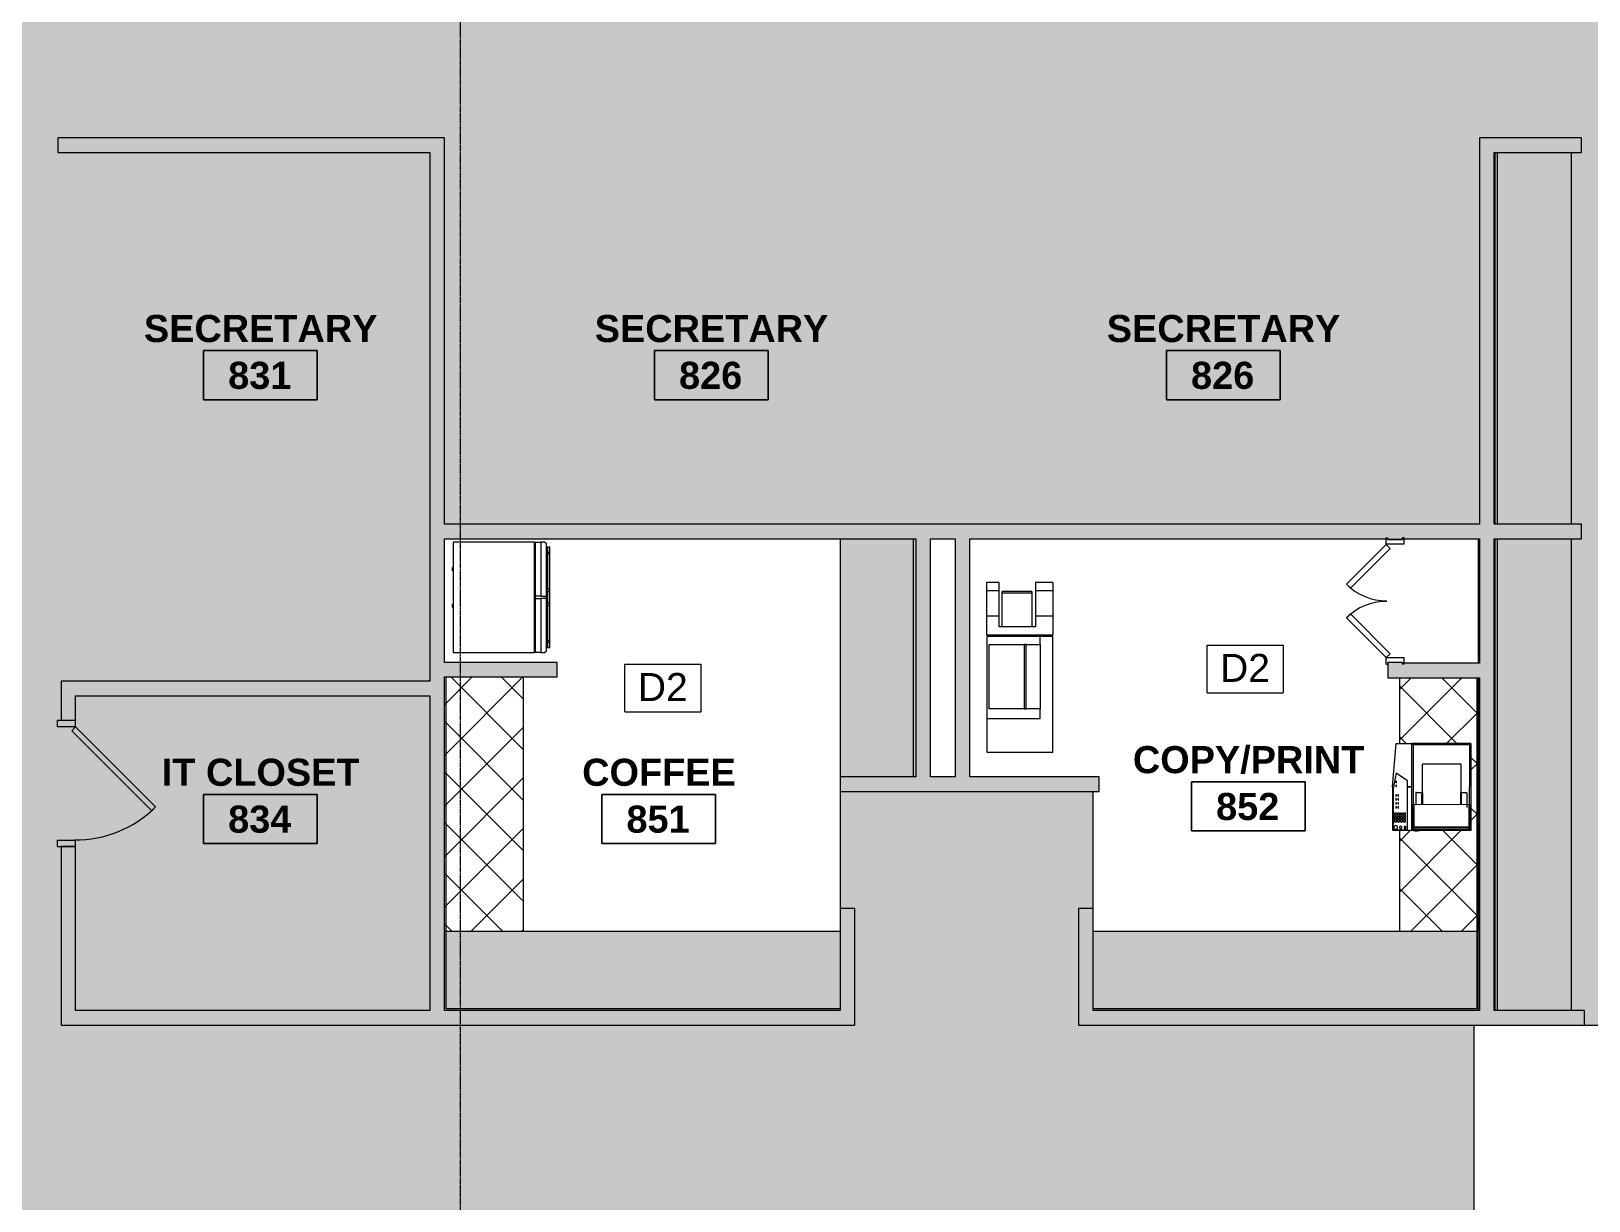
# Model space of a CAD drawing. Header units: inches. Extents: x -203 to 2791, y -968 to 768.
# Drawn here: x 98.8 to 592.1, y 16.9 to 387.2 of the extents above; entities that cross this region are included whole.
import ezdxf

# ---------------------------------------------------------------- set-up
doc = ezdxf.new("R2010")
doc.units = ezdxf.units.IN
doc.header["$MEASUREMENT"] = 0
doc.linetypes.add('Grid Line 1_2_', pattern=[0.875, 0.5, -0.125, 0.125, -0.125])
for name, color, linetype, lineweight in [('A-ANNO-KEYN', 231, 'Continuous', 9), ('A-AREA-IDEN', 2, 'Continuous', 9), ('A-DETL-GENF', 92, 'Continuous', 9), ('A-DETL-THIN', 151, 'Continuous', 9), ('A-DOOR', 31, 'Continuous', 13), ('A-DOOR-FRAM', 31, 'Continuous', 20), ('A-WALL', 113, 'Continuous', 13), ('A-WALL-PATT', 111, 'Continuous', 13), ('Q-CASE', 31, 'Continuous', 13), ('Q-SPCQ', 91, 'Continuous', 13), ('S-GRID', 1, 'Continuous', 9)]:
    doc.layers.add(name, color=color, linetype=linetype, lineweight=lineweight)
doc.styles.add('Arial', font='arial.ttf', dxfattribs={"height": 8.851796})
doc.styles.add('Swis721 Lt BT_B', font='', dxfattribs={"height": 8.583975})
doc.styles.get('Swis721 Lt BT_B').set_extended_font_data('Swis721 Lt BT', bold=True)
pattern_1 = [(225, (557.046, 77.105), (8.01223, -8.01223), []), (315, (557.046, 77.105), (8.01223, 8.01223), [])]
pattern_2 = [(45, (-229.669, -77.105), (-8.01223, 8.01223), []), (135, (-229.669, -77.105), (-8.01223, -8.01223), [])]

# ---------------------------------------------------------------- blocks, each defined once
blk = doc.blocks.new('Double Flush - Int-F-WDMF-36_ x 84_-5494796-Level 8 Demo')
at = {"layer": 'A-DOOR', "color": 8, "lineweight": 20}
for p, q in [((-17.91, 2.81), (-5.31, 15.41)), ((-5.31, 15.41), (-4.07, 14.17)), ((5.31, 15.41), (4.07, 14.17)), ((17.91, 2.81), (5.31, 15.41)), ((-4.07, 14.17), (-16.67, 1.58)), ((4.07, 14.17), (16.67, 1.58)), ((-16.67, 1.58), (-17.91, 2.81)), ((16.67, 1.58), (17.91, 2.81))]:
    blk.add_line(p, q, dxfattribs=at)
at = {"layer": 'A-DOOR', "color": 55, "lineweight": 9}
for centre, start, end in [((-17.91, 2.81), 359.5, 45), ((17.91, 2.81), 135, 180.5)]:
    blk.add_arc(centre, 17.81, start, end, dxfattribs=at)
at = {"layer": 'A-DOOR-FRAM', "color": 8}
for p, q in [((-20, 2.81), (-18, 2.81)), ((-20, 2.81), (-20, 2.31)), ((-20, 2.31), (-19.5, 2.31)), ((-19.5, -2.31), (-19.5, 2.31)), ((-18, -2.81), (-18, 2.81)), ((18, -2.81), (18, 2.81)), ((18, 2.81), (20, 2.81)), ((19.5, 2.31), (20, 2.31)), ((19.5, -2.31), (19.5, 2.31)), ((20, 2.81), (20, 2.31)), ((-20, -2.31), (-19.5, -2.31)), ((-20, -2.81), (-20, -2.31)), ((-20, -2.81), (-18, -2.81)), ((18, -2.81), (20, -2.81)), ((19.5, -2.31), (20, -2.31)), ((20, -2.81), (20, -2.31))]:
    blk.add_line(p, q, dxfattribs=at)
blk = doc.blocks.new('Single Flush - OTJ_SOLIDFLUSH_ALUM-5493996-Level 8 Demo')
at = {"layer": 'A-DOOR', "color": 8, "lineweight": 20}
for p, q in [((-8.65, -26.4), (16.67, -1.08)), ((17.91, -2.31), (-7.42, -27.64)), ((16.67, -1.08), (17.91, -2.31)), ((-7.42, -27.64), (-8.65, -26.4))]:
    blk.add_line(p, q, dxfattribs=at)
at = {"layer": 'A-DOOR', "color": 55, "lineweight": 9}
blk.add_arc((17.91, -2.31), 35.81, 179.5, 225, dxfattribs=at)
at = {"layer": 'A-DOOR-FRAM', "color": 8}
for p, q in [((-20, 3.44), (-20, -2.31)), ((-20, 3.44), (-18, 3.44)), ((-18, 3.44), (-18, -2.31)), ((18, 3.44), (18, -2.31)), ((18, 3.44), (20, 3.44)), ((20, 3.44), (20, -2.31)), ((-20, -2.31), (-18, -2.31)), ((18, -2.31), (20, -2.31))]:
    blk.add_line(p, q, dxfattribs=at)
blk = doc.blocks.new('C-L SHAPE COUNTER TOP - C-L SHAPE COUNTER TOP-5684088-Level 8 Demo')
at = {"layer": 'Q-CASE', "lineweight": 9}
h = blk.add_hatch(dxfattribs=at)
h.set_pattern_fill('FP_1', color=55, style=0, pattern_type=2)
h.set_pattern_definition(pattern_1)
h.paths.add_polyline_path([(0.38, -25), (0, -25), (0, -105.33), (0.5, -105.33), (0.5, -25)], flags=0)
h = blk.add_hatch(dxfattribs=at)
h.set_pattern_fill('FP_1', color=55, style=0, pattern_type=2)
h.set_pattern_definition(pattern_1)
h.paths.add_polyline_path([(25, -25), (0.5, -25), (0.5, -105.33), (25, -105.33), (25, -84.56), (2.33, -84.52), (2.34, -56.99), (18.62, -56.99), (19.13, -56.87), (19.84, -56.87), (20.63, -57), (25, -57), (25, -56.19)], flags=0)
at = {"layer": 'Q-CASE', "color": 55, "lineweight": 9}
for p, q in [((0, 0), (0, -105.33)), ((0.5, -105.33), (0.5, -0.5)), ((0.5, -0.5), (122, -0.5)), ((25, -57), (25, -25)), ((25, -25), (122, -25)), ((25, -105.33), (25, -84.56))]:
    blk.add_line(p, q, dxfattribs=at)
blk = doc.blocks.new('C-L SHAPE COUNTER TOP - C-L SHAPE COUNTER TOP-5056105-Level 8 Demo')
at = {"layer": 'Q-CASE', "lineweight": 9}
h = blk.add_hatch(dxfattribs=at)
h.set_pattern_fill('FP_2', color=55, style=0, pattern_type=2)
h.set_pattern_definition(pattern_2)
h.paths.add_polyline_path([(0.5, 25), (0.5, 105.6), (0, 105.6), (0, 25), (0.38, 25)], flags=0)
h = blk.add_hatch(dxfattribs=at)
h.set_pattern_fill('FP_2', color=55, style=0, pattern_type=2)
h.set_pattern_definition(pattern_2)
h.paths.add_polyline_path([(0.5, 25), (25, 25), (25, 105.6), (0.5, 105.6), (0.5, 99.6)], flags=0)
at = {"layer": 'Q-CASE', "color": 55, "lineweight": 9}
for p, q in [((0.5, 0.5), (0.5, 105.6)), ((25, 25), (25, 105.6)), ((125.27, 25), (25, 25)), ((125.27, 0.5), (0.5, 0.5))]:
    blk.add_line(p, q, dxfattribs=at)
blk = doc.blocks.new('A-Refrigerator - A-Refrigerator-4739113-Level 8 Demo')
at = {"layer": 'Q-SPCQ', "color": 55, "lineweight": 9}
for p, q in [((17.5, 13.75), (-17.5, 13.75)), ((-17.5, 13.75), (-17.5, -12)), ((-3.18, 14), (-3.18, 13.75)), ((-3.16, 14), (-3.18, 14)), ((-3.18, 14), (-2.18, 14)), ((-2.18, 14), (-2.2, 14)), ((-2.18, 13.75), (-2.18, 14)), ((8.38, 14), (8.38, 13.75)), ((8.4, 14), (8.38, 14)), ((8.38, 14), (9.38, 14)), ((9.38, 14), (9.36, 14)), ((9.38, 13.75), (9.38, 14)), ((17.5, -12), (17.5, 13.75)), ((-17.5, -12), (17.5, -12)), ((-0.36, -12.19), (-17.5, -12.19)), ((-17.5, -12.19), (-17.5, -12.25)), ((-17.5, -12.25), (-0.36, -12.25)), ((-17.5, -14), (-17.5, -12.25)), ((-0.36, -14), (-17.5, -14)), ((-17.5, -14), (-17.5, -15.21)), ((-0.36, -12.25), (-0.36, -12.19)), ((17.5, -12.19), (-0.36, -12.19)), ((-0.36, -12.25), (-0.36, -14)), ((-0.36, -15.75), (-0.36, -14)), ((0.39, -12.25), (17.5, -12.25)), ((0.39, -14), (0.39, -12.25)), ((17.5, -14), (0.39, -14)), ((0.39, -14), (0.39, -15.75)), ((17.5, -12.25), (17.5, -12.19)), ((17.5, -12.25), (17.5, -14)), ((17.5, -15.14), (17.5, -14)), ((-17.5, -15.21), (-16.96, -15.75)), ((-16.96, -15.75), (-0.36, -15.75)), ((-2.41, -16.13), (-16, -16.13)), ((-16, -16.88), (-16, -16.13)), ((-16, -16.88), (16, -16.88)), ((-14.19, -15.75), (-14.19, -16.13)), ((-14.19, -15.75), (-14.19, -16.5)), ((-13.81, -16.13), (-13.81, -15.75)), ((-13.81, -16.5), (-13.81, -15.75)), ((-2.42, -15.75), (-2.42, -16.18)), ((-2.42, -15.75), (-2.42, -16.18)), ((2.05, -16.13), (-2.05, -16.13)), ((-2.04, -16.2), (-2.04, -15.75)), ((-2.04, -16.2), (-2.04, -15.75)), ((-0.36, -15.75), (0.39, -15.75)), ((0.39, -15.75), (16.89, -15.75)), ((2.04, -15.75), (2.04, -16.2)), ((2.04, -15.75), (2.04, -16.2)), ((16, -16.13), (2.41, -16.13)), ((2.42, -16.18), (2.42, -15.75)), ((2.42, -16.18), (2.42, -15.75)), ((13.81, -15.75), (13.81, -16.13)), ((13.81, -15.75), (13.81, -16.5)), ((14.19, -16.13), (14.19, -15.75)), ((14.19, -16.5), (14.19, -15.75)), ((16, -16.13), (16, -16.88)), ((16.89, -15.75), (17.5, -15.14))]:
    blk.add_line(p, q, dxfattribs=at)
for centre, start, end in [((-2.25, -16.5), 90, 270), ((-2.25, -16.5), 270, 90), ((2.25, -16.5), 90, 270), ((2.25, -16.5), 270, 90)]:
    blk.add_arc(centre, 0.375, start, end, dxfattribs=at)
blk = doc.blocks.new('A-Copier-Floor - A-Copier-Floor-5454699-Level 8 Demo')
at = {"layer": 'Q-SPCQ', "color": 55, "lineweight": 9}
for p, q in [((-30.09, 9.53), (-27.49, 9.53)), ((-30.09, 9.53), (-30.09, 3.97)), ((-27.49, 9.53), (-19.49, 9.53)), ((-27.49, 9.53), (-27.49, 3.97)), ((-19.49, 9.53), (-13.49, 9.53)), ((-19.49, 9.53), (-19.49, 3.97)), ((-13.49, 9.53), (-13.49, -11.47)), ((-13.29, 7.53), (-13.29, 5.51)), ((-13.29, 7.53), (-13.13, 7.53)), ((-13.13, 5.51), (-13.29, 5.51)), ((23.61, 9.53), (-13.09, 9.53)), ((-13.09, 9.53), (-13.09, 5.51)), ((-10.52, 5.51), (-13.09, 5.51)), ((-13.09, 5.51), (-13.09, -11.47)), ((-10.52, -10.67), (-10.52, 5.51)), ((-10.52, 5.51), (9.82, 5.51)), ((12.91, 5.51), (9.82, 5.51)), ((9.82, 5.51), (9.82, -10.67)), ((12.91, -11.47), (12.91, 5.51)), ((23.61, -11.47), (23.61, 9.53)), ((-30.09, 3.97), (-27.49, 3.97)), ((-27.49, 3.97), (-19.49, 3.97)), ((-27.26, 2.84), (-26.84, 2.84)), ((-27.26, 2.84), (-27.26, -6.6)), ((-26.84, 2.84), (-16.13, 2.84)), ((-26.84, -6.6), (-26.84, 2.84)), ((-19.49, 3.97), (-16.13, 3.97)), ((-16.13, 3.97), (-16.13, -7.47)), ((9.82, 1.03), (-10.52, 1.03)), ((-10.52, 1.03), (-10.52, 0.4)), ((-10.52, 0.4), (9.82, 0.4)), ((9.82, 0.4), (9.82, 1.03)), ((-27.49, -7.47), (-30.09, -7.47)), ((-30.09, -7.47), (-30.09, -11.47)), ((-19.49, -7.47), (-27.49, -7.47)), ((-27.49, -7.47), (-27.49, -11.47)), ((-26.84, -6.6), (-27.26, -6.6)), ((-16.13, -6.6), (-26.84, -6.6)), ((-16.13, -7.47), (-19.49, -7.47)), ((-19.49, -7.47), (-19.49, -11.47)), ((-13.29, -8.47), (-13.29, -10.49)), ((-13.29, -8.47), (-13.1, -8.47)), ((-27.49, -11.47), (-30.09, -11.47)), ((-19.49, -11.47), (-27.49, -11.47)), ((-13.49, -11.47), (-19.49, -11.47)), ((-13.1, -10.49), (-13.29, -10.49)), ((-13.09, -11.47), (12.91, -11.47)), ((9.82, -10.67), (-10.52, -10.67)), ((12.91, -11.47), (23.61, -11.47))]:
    blk.add_line(p, q, dxfattribs=at)
blk = doc.blocks.new('A-Printer - Printer-4745960-Level 8 Demo')
at = {"layer": 'Q-SPCQ', "color": 55, "lineweight": 9}
for p, q in [((-13.86, 11.81), (-13.86, 10.83)), ((-13.86, -3.98), (-13.86, 11.81)), ((-13.86, 10.83), (-13.86, -6.87)), ((-13.83, 11.81), (13.7, 11.81)), ((-13.83, 11.81), (-13.46, 11.42)), ((-13.83, -6.87), (-13.83, 11.81)), ((13.28, 11.42), (-13.46, 11.42)), ((-13.46, 11.42), (-13.46, -6.48)), ((1.82, 10.53), (1.82, 8.58)), ((5.41, 11.12), (5.41, 11.42)), ((5.41, 11.42), (13.28, 11.42)), ((5.41, -6.18), (5.41, 11.12)), ((13.28, 11.42), (12.6, 11.12)), ((12.6, 11.12), (12.6, -6.18)), ((12.6, -6.18), (12.6, 11.12)), ((13.28, 11.42), (13.7, 11.81)), ((13.28, 11.42), (13.28, -6.48)), ((13.28, -6.48), (13.28, 11.42)), ((13.7, 11.81), (13.7, -6.87)), ((-7.33, 8.58), (-7.33, -3.54)), ((2.13, 8.77), (2.39, 8.77)), ((2.39, 8.58), (2.13, 8.58)), ((2.39, 8.58), (2.39, 8.77)), ((-13.86, -3.98), (-13.86, -6.87)), ((1.82, -3.54), (1.82, -5.49)), ((2.13, -3.54), (2.39, -3.54)), ((2.39, -3.74), (2.13, -3.74)), ((2.39, -3.54), (2.39, -3.74)), ((-13.86, -11.89), (-13.86, -6.87)), ((-13.83, -6.87), (-13.46, -6.48)), ((13.7, -6.87), (-13.83, -6.87)), ((-13.46, -6.48), (13.28, -6.48)), ((-2.05, -8.27), (-4.5, -11.87)), ((13.46, -8.27), (-2.05, -8.27)), ((-0.08, -6.87), (-0.08, -8.27)), ((-0.08, -8.27), (-0.08, -6.87)), ((5.41, -6.48), (5.41, -6.18)), ((13.28, -6.48), (5.41, -6.48)), ((8.89, -8.86), (8.22, -8.86)), ((8.22, -8.86), (8.22, -9.54)), ((8.22, -9.54), (8.89, -9.54)), ((8.89, -9.82), (8.22, -9.82)), ((8.22, -9.82), (8.22, -10.5)), ((8.89, -9.54), (8.89, -8.86)), ((8.89, -10.5), (8.89, -9.82)), ((9.91, -8.86), (9.23, -8.86)), ((9.23, -8.86), (9.23, -9.54)), ((9.23, -9.54), (9.91, -9.54)), ((9.91, -9.82), (9.23, -9.82)), ((9.23, -9.82), (9.23, -10.5)), ((9.91, -9.54), (9.91, -8.86)), ((9.91, -10.5), (9.91, -9.82)), ((10.93, -8.86), (10.25, -8.86)), ((10.25, -8.86), (10.25, -9.54)), ((10.25, -9.54), (10.93, -9.54)), ((10.93, -9.82), (10.25, -9.82)), ((10.25, -9.82), (10.25, -10.5)), ((10.93, -9.54), (10.93, -8.86)), ((10.93, -10.5), (10.93, -9.82)), ((13.06, -8.74), (12.47, -8.74)), ((12.47, -8.74), (12.47, -9.33)), ((12.47, -9.33), (13.06, -9.33)), ((13.28, -6.48), (12.6, -6.18)), ((13.06, -9.33), (13.06, -8.74)), ((13.7, -6.87), (13.28, -6.48)), ((13.46, -12.78), (13.46, -8.27)), ((13.7, -6.87), (13.7, -12.97)), ((-0.08, -12.97), (-13.86, -11.89)), ((-4.5, -11.87), (0.4, -12.78)), ((-0.08, -12.69), (-0.08, -12.97)), ((-0.08, -12.97), (-0.08, -12.69)), ((-0.08, -12.97), (13.7, -12.97)), ((0.4, -12.78), (13.46, -12.78)), ((8.22, -10.5), (8.89, -10.5)), ((8.89, -10.78), (8.22, -10.78)), ((8.22, -10.78), (8.22, -11.45)), ((8.22, -11.45), (8.89, -11.45)), ((8.89, -11.74), (8.22, -11.74)), ((8.22, -11.74), (8.22, -12.41)), ((8.22, -12.41), (8.89, -12.41)), ((8.89, -11.45), (8.89, -10.78)), ((8.89, -12.41), (8.89, -11.74)), ((9.23, -10.5), (9.91, -10.5)), ((9.91, -10.78), (9.23, -10.78)), ((9.23, -10.78), (9.23, -11.45)), ((9.23, -11.45), (9.91, -11.45)), ((9.91, -11.74), (9.23, -11.74)), ((9.23, -11.74), (9.23, -12.41)), ((9.23, -12.41), (9.91, -12.41)), ((9.91, -11.45), (9.91, -10.78)), ((9.91, -12.41), (9.91, -11.74)), ((10.25, -10.5), (10.93, -10.5)), ((10.93, -10.78), (10.25, -10.78)), ((10.25, -10.78), (10.25, -11.45)), ((10.25, -11.45), (10.93, -11.45)), ((10.93, -11.74), (10.25, -11.74)), ((10.25, -11.74), (10.25, -12.41)), ((10.25, -12.41), (10.93, -12.41)), ((10.93, -11.45), (10.93, -10.78)), ((10.93, -12.41), (10.93, -11.74))]:
    blk.add_line(p, q, dxfattribs=at)
at = {"layer": 'Q-SPCQ', "color": 55, "lineweight": 9, "flags": 128}
for points in [[(-1.44, -11.88), (-1.45, -11.85), (-1.46, -11.83), (-1.48, -11.82), (-1.5, -11.8), (-1.53, -11.78), (-1.57, -11.77), (-1.61, -11.77), (-1.65, -11.76), (-1.69, -11.76), (-1.74, -11.77), (-1.78, -11.77), (-1.81, -11.78), (-1.84, -11.8), (-1.87, -11.82), (-1.89, -11.83), (-1.9, -11.85), (-1.9, -11.88)], [(-1.9, -11.88), (-1.9, -11.9), (-1.89, -11.92), (-1.87, -11.94), (-1.84, -11.95), (-1.81, -11.97), (-1.78, -11.98), (-1.74, -11.99), (-1.69, -11.99), (-1.65, -11.99), (-1.61, -11.99), (-1.57, -11.98), (-1.53, -11.97), (-1.5, -11.95), (-1.48, -11.94), (-1.46, -11.92), (-1.45, -11.9), (-1.44, -11.88)], [(-0.18, -11.88), (-0.18, -11.85), (-0.2, -11.83), (-0.21, -11.82), (-0.24, -11.8), (-0.27, -11.78), (-0.31, -11.77), (-0.35, -11.77), (-0.39, -11.76), (-0.43, -11.76), (-0.47, -11.77), (-0.51, -11.77), (-0.55, -11.78), (-0.58, -11.8), (-0.61, -11.82), (-0.62, -11.83), (-0.64, -11.85), (-0.64, -11.88)], [(-0.64, -11.88), (-0.64, -11.9), (-0.62, -11.92), (-0.61, -11.94), (-0.58, -11.95), (-0.55, -11.97), (-0.51, -11.98), (-0.47, -11.99), (-0.43, -11.99), (-0.39, -11.99), (-0.35, -11.99), (-0.31, -11.98), (-0.27, -11.97), (-0.24, -11.95), (-0.21, -11.94), (-0.2, -11.92), (-0.18, -11.9), (-0.18, -11.88)], [(2.8, -11.2), (2.8, -11.18), (2.79, -11.16), (2.77, -11.14), (2.74, -11.12), (2.71, -11.11), (2.68, -11.09), (2.64, -11.09), (2.6, -11.08), (2.55, -11.08), (2.51, -11.09), (2.47, -11.09), (2.44, -11.11), (2.41, -11.12), (2.38, -11.14), (2.36, -11.16), (2.35, -11.18), (2.35, -11.2)], [(2.35, -11.2), (2.35, -11.22), (2.36, -11.24), (2.38, -11.26), (2.41, -11.27), (2.44, -11.29), (2.47, -11.3), (2.51, -11.31), (2.55, -11.31), (2.6, -11.31), (2.64, -11.31), (2.68, -11.3), (2.71, -11.29), (2.74, -11.27), (2.77, -11.26), (2.79, -11.24), (2.8, -11.22), (2.8, -11.2)], [(2.8, -11.88), (2.8, -11.85), (2.79, -11.83), (2.77, -11.82), (2.74, -11.8), (2.71, -11.78), (2.68, -11.77), (2.64, -11.77), (2.6, -11.76), (2.55, -11.76), (2.51, -11.77), (2.47, -11.77), (2.44, -11.78), (2.41, -11.8), (2.38, -11.82), (2.36, -11.83), (2.35, -11.85), (2.35, -11.88)], [(2.35, -11.88), (2.35, -11.9), (2.36, -11.92), (2.38, -11.94), (2.41, -11.95), (2.44, -11.97), (2.47, -11.98), (2.51, -11.99), (2.55, -11.99), (2.6, -11.99), (2.64, -11.99), (2.68, -11.98), (2.71, -11.97), (2.74, -11.95), (2.77, -11.94), (2.79, -11.92), (2.8, -11.9), (2.8, -11.88)], [(4.07, -11.2), (4.06, -11.18), (4.05, -11.16), (4.03, -11.14), (4.01, -11.12), (3.98, -11.11), (3.94, -11.09), (3.9, -11.09), (3.86, -11.08), (3.82, -11.08), (3.77, -11.09), (3.74, -11.09), (3.7, -11.11), (3.67, -11.12), (3.64, -11.14), (3.62, -11.16), (3.61, -11.18), (3.61, -11.2)], [(3.61, -11.2), (3.61, -11.22), (3.62, -11.24), (3.64, -11.26), (3.67, -11.27), (3.7, -11.29), (3.74, -11.3), (3.77, -11.31), (3.82, -11.31), (3.86, -11.31), (3.9, -11.31), (3.94, -11.3), (3.98, -11.29), (4.01, -11.27), (4.03, -11.26), (4.05, -11.24), (4.06, -11.22), (4.07, -11.2)], [(4.07, -11.88), (4.06, -11.85), (4.05, -11.83), (4.03, -11.82), (4.01, -11.8), (3.98, -11.78), (3.94, -11.77), (3.9, -11.77), (3.86, -11.76), (3.82, -11.76), (3.77, -11.77), (3.74, -11.77), (3.7, -11.78), (3.67, -11.8), (3.64, -11.82), (3.62, -11.83), (3.61, -11.85), (3.61, -11.88)], [(3.61, -11.88), (3.61, -11.9), (3.62, -11.92), (3.64, -11.94), (3.67, -11.95), (3.7, -11.97), (3.74, -11.98), (3.77, -11.99), (3.82, -11.99), (3.86, -11.99), (3.9, -11.99), (3.94, -11.98), (3.98, -11.97), (4.01, -11.95), (4.03, -11.94), (4.05, -11.92), (4.06, -11.9), (4.07, -11.88)], [(5.33, -11.2), (5.33, -11.18), (5.31, -11.16), (5.3, -11.14), (5.27, -11.12), (5.24, -11.11), (5.2, -11.09), (5.16, -11.09), (5.12, -11.08), (5.08, -11.08), (5.04, -11.09), (5, -11.09), (4.96, -11.11), (4.93, -11.12), (4.91, -11.14), (4.89, -11.16), (4.87, -11.18), (4.87, -11.2)], [(4.87, -11.2), (4.87, -11.22), (4.89, -11.24), (4.91, -11.26), (4.93, -11.27), (4.96, -11.29), (5, -11.3), (5.04, -11.31), (5.08, -11.31), (5.12, -11.31), (5.16, -11.31), (5.2, -11.3), (5.24, -11.29), (5.27, -11.27), (5.3, -11.26), (5.31, -11.24), (5.33, -11.22), (5.33, -11.2)], [(5.33, -11.88), (5.33, -11.85), (5.31, -11.83), (5.3, -11.82), (5.27, -11.8), (5.24, -11.78), (5.2, -11.77), (5.16, -11.77), (5.12, -11.76), (5.08, -11.76), (5.04, -11.77), (5, -11.77), (4.96, -11.78), (4.93, -11.8), (4.91, -11.82), (4.89, -11.83), (4.87, -11.85), (4.87, -11.88)], [(4.87, -11.88), (4.87, -11.9), (4.89, -11.92), (4.91, -11.94), (4.93, -11.95), (4.96, -11.97), (5, -11.98), (5.04, -11.99), (5.08, -11.99), (5.12, -11.99), (5.16, -11.99), (5.2, -11.98), (5.24, -11.97), (5.27, -11.95), (5.3, -11.94), (5.31, -11.92), (5.33, -11.9), (5.33, -11.88)], [(6.59, -11.2), (6.59, -11.18), (6.58, -11.16), (6.56, -11.14), (6.53, -11.12), (6.5, -11.11), (6.47, -11.09), (6.43, -11.09), (6.38, -11.08), (6.34, -11.08), (6.3, -11.09), (6.26, -11.09), (6.22, -11.11), (6.19, -11.12), (6.17, -11.14), (6.15, -11.16), (6.14, -11.18), (6.13, -11.2)], [(6.13, -11.2), (6.14, -11.22), (6.15, -11.24), (6.17, -11.26), (6.19, -11.27), (6.22, -11.29), (6.26, -11.3), (6.3, -11.31), (6.34, -11.31), (6.38, -11.31), (6.43, -11.31), (6.47, -11.3), (6.5, -11.29), (6.53, -11.27), (6.56, -11.26), (6.58, -11.24), (6.59, -11.22), (6.59, -11.2)], [(6.59, -11.88), (6.59, -11.85), (6.58, -11.83), (6.56, -11.82), (6.53, -11.8), (6.5, -11.78), (6.47, -11.77), (6.43, -11.77), (6.38, -11.76), (6.34, -11.76), (6.3, -11.77), (6.26, -11.77), (6.22, -11.78), (6.19, -11.8), (6.17, -11.82), (6.15, -11.83), (6.14, -11.85), (6.13, -11.88)], [(6.13, -11.88), (6.14, -11.9), (6.15, -11.92), (6.17, -11.94), (6.19, -11.95), (6.22, -11.97), (6.26, -11.98), (6.3, -11.99), (6.34, -11.99), (6.38, -11.99), (6.43, -11.99), (6.47, -11.98), (6.5, -11.97), (6.53, -11.95), (6.56, -11.94), (6.58, -11.92), (6.59, -11.9), (6.59, -11.88)]]:
    blk.add_lwpolyline(points, dxfattribs=at)
at = {"layer": 'Q-SPCQ', "color": 55, "lineweight": 9}
for centre, radius, start, end in [((12.73, -11.98), 0.596, 90, 270), ((12.72, -10.42), 0.394, 90, 270), ((12.72, -10.42), 0.394, 270, 90), ((12.73, -11.98), 0.596, 270, 90)]:
    blk.add_arc(centre, radius, start, end, dxfattribs=at)
for points, knots in [([(1.82, 10.53), (1.84, 10.53), (1.95, 10.53), (4.45, 10.53), (6.38, 10.53)], [0.1985022, 0.1985022, 0.1985022, 0.1985022, 0.2811746, 0.4470873, 0.4470873, 0.4470873, 0.4470873]), ([(5.41, 11.12), (8.76, 11.12), (12.36, 11.12), (12.46, 11.12), (12.6, 11.12)], [-0.3054153, -0.3054153, -0.3054153, -0.3054153, -0.1099962, 0, 0, 0, 0]), ([(-7.33, 8.58), (-7.33, 8.58), (-7.32, 8.58), (-7.23, 8.58), (-6.78, 8.58), (-4.27, 8.58), (-1.15, 8.58), (1.95, 8.58)], [-0.5869714, -0.5869714, -0.5869714, -0.5869714, -0.5812053, -0.5538639, -0.4560331, -0.284772, -0.0302264, -0.0302264, -0.0302264, -0.0302264]), ([(1.81, -3.54), (-1.6, -3.54), (-4.14, -3.54), (-6.78, -3.54), (-7.25, -3.54), (-7.31, -3.54), (-7.34, -3.54), (-7.34, -3.54)], [0.0302264, 0.0302264, 0.0302264, 0.0302264, 0.284772, 0.4560331, 0.5538639, 0.5812053, 0.5869714, 0.5869714, 0.5869714, 0.5869714]), ([(5.4, -5.49), (3.4, -5.49), (2.54, -5.49), (1.51, -5.49), (1.49, -5.49)], [0.0822518, 0.0822518, 0.0822518, 0.0822518, 0.2481645, 0.3308369, 0.3308369, 0.3308369, 0.3308369]), ([(12.6, -6.18), (12.46, -6.18), (12.36, -6.18), (8.76, -6.18), (5.41, -6.18)], [0, 0, 0, 0, 0.1099962, 0.3054153, 0.3054153, 0.3054153, 0.3054153])]:
    blk.add_open_spline(points, degree=3, knots=knots, dxfattribs=at)
for points in [[(2.06, 8.58), (1.92, 8.58), (1.68, 8.58), (1.62, 8.58)], [(2.39, 8.77), (3.41, 8.77), (4.42, 8.77), (5.41, 8.77)], [(5.41, 8.58), (4.42, 8.58), (3.41, 8.58), (2.39, 8.58)], [(1.82, -3.54), (1.84, -3.54), (1.8, -3.54), (1.99, -3.54)], [(2.39, -3.54), (3.41, -3.54), (4.42, -3.54), (5.41, -3.54)], [(5.41, -3.74), (4.42, -3.74), (3.41, -3.74), (2.39, -3.74)], [(13.71, -6.34), (13.89, -5.62), (13.87, -5), (13.71, -4.45)]]:
    blk.add_open_spline(points, degree=3, dxfattribs=at)
blk = doc.blocks.new('C-Counter Top1 - 24_ Depth-5055451-Level 8 Demo')
at = {"layer": 'Q-CASE', "color": 55, "lineweight": 9}
for p, q in [((-47.26, 24), (70.43, 24)), ((70.43, 0.75), (-47.26, 0.75)), ((70.43, 0), (-47.26, 0))]:
    blk.add_line(p, q, dxfattribs=at)
blk = doc.blocks.new('C-Counter Top1 - 24_ Depth-4931519-Level 8 Demo')
at = {"layer": 'Q-CASE', "color": 55, "lineweight": 9}
for p, q in [((-47.26, 24), (102.06, 24)), ((102.06, 0.75), (-47.26, 0.75)), ((102.06, 0), (-47.26, 0))]:
    blk.add_line(p, q, dxfattribs=at)
blk = doc.blocks.new('C-Counter Top1 - 24_ Depth-5517623-Level 8 Demo')
at = {"layer": 'Q-CASE', "color": 55, "lineweight": 9}
for p, q in [((28.11, -0.75), (-47.26, -0.75)), ((-47.26, -24), (28.11, -24))]:
    blk.add_line(p, q, dxfattribs=at)
blk = doc.blocks.new('Room Tag - Room Name and Number-3379422-Level 8 Demo')
at = {"layer": 'A-AREA-IDEN'}
for p, q in [((-0.1881, -0.1636), (-0.1881, -0.0018)), ((-0.1881, -0.0018), (0.1869, -0.0018)), ((0.1869, -0.0018), (-0.1881, -0.0018)), ((-0.1881, -0.0018), (-0.1881, -0.1636)), ((0.1869, -0.0018), (0.1869, -0.1636)), ((0.1869, -0.1636), (0.1869, -0.0018)), ((0.1869, -0.1636), (-0.1881, -0.1636)), ((-0.1881, -0.1636), (0.1869, -0.1636))]:
    blk.add_line(p, q, dxfattribs=at)
blk = doc.blocks.new('Keynote Tag - Keynote Number - Boxed-135510-Level 8 Demo')
at = {"layer": 'A-ANNO-KEYN'}
for p, q in [((-0.125, -0.0792), (-0.125, 0.0781)), ((-0.125, 0.0781), (0.125, 0.0781)), ((0.125, 0.0781), (0.125, -0.0792)), ((-0.125, -0.0792), (0.125, -0.0792))]:
    blk.add_line(p, q, dxfattribs=at)

msp = doc.modelspace()

# ---------------------------------------------------------------- hatches: boundary and pattern name
at = {"layer": 'A-DETL-GENF'}
h = msp.add_hatch(color=9, dxfattribs=at)
h.paths.add_polyline_path([(131.76, -847.99), (290.74, -780.5), (227.71, -632.01), (203.3, -642.37), (194.97, -622.75), (199.23, -620.94), (205.75, -636.3), (297.88, -597.2), (299.68, -601.45), (231.97, -630.2), (295, -778.69), (401.08, -733.65), (338.06, -585.16), (336.5, -585.82), (334.7, -581.57), (419.28, -545.66), (421.09, -549.92), (342.31, -583.36), (405.34, -731.84), (515.31, -685.15), (511.69, -685.15), (511.69, -619.4), (491.89, -619.4), (491.89, -612.4), (492.01, -612.4), (492.01, -532.94), (471.73, -532.94), (471.73, -528.42), (457.91, -534.29), (456.1, -530.03), (470.83, -523.78), (471.73, -525.91), (471.73, -508.94), (495.73, -508.94), (495.73, -510.53), (555.67, -510.53), (555.67, -394.75), (560.67, -394.75), (560.67, -437.31), (560.17, -437.31), (560.17, -441.94), (560.67, -441.94), (560.67, -498.09), (620.88, -498.09), (620.88, -477.65), (625.88, -477.65), (625.88, -500.46), (758.51, -500.46), (758.46, -433.94), (754.23, -433.94), (754.23, -433.44), (758.51, -433.44), (758.51, -376.94), (697.48, -376.94), (697.48, -433.44), (721.73, -433.44), (721.73, -433.94), (693.48, -433.94), (693.48, -433.44), (696.98, -433.43), (696.98, -376.94), (661.48, -376.94), (661.48, -433.44), (660.98, -433.44), (660.98, -376.94), (625.46, -376.94), (625.46, -433.44), (624.19, -433.44), (624.19, -433.94), (625.46, -433.94), (625.46, -441.94), (600.17, -441.94), (600.17, -437.31), (620.83, -437.31), (620.83, -304.37), (601.17, -304.37), (601.17, -299.75), (634.61, -299.75), (634.61, -357.01), (665.48, -357.01), (665.48, -344.95), (665.98, -344.95), (665.98, -357.01), (696.98, -357.01), (696.98, -299.95), (699.23, -299.95), (699.23, -300.45), (697.48, -300.45), (697.48, -357.01), (733.48, -357.01), (733.48, -300.45), (731.73, -300.45), (731.73, -299.95), (757.71, -299.95), (757.71, -300.45), (733.98, -300.45), (733.98, -357.01), (793.96, -357.01), (793.96, -300.45), (790.21, -300.45), (790.21, -299.95), (793.96, -299.95), (793.96, -230.99), (634.98, -230.99), (634.98, -254.99), (560.67, -254.98), (560.67, -299.75), (561.17, -299.75), (561.17, -304.37), (560.67, -304.37), (560.67, -346.75), (555.67, -346.75), (555.67, -249.98), (564.59, -249.98), (564.59, -200.84), (575.84, -200.84), (575.84, -243.74), (630.36, -243.74), (630.36, -224.99), (674.86, -224.99), (674.86, -160.84), (555.74, -160.84), (555.74, 72.48), (430.42, 72.48), (430.42, 109.37), (435.05, 109.37), (435.05, 146.43), (354.94, 146.43), (354.94, 109.37), (359.57, 109.37), (359.57, 72.48), (108.25, 72.48), (108.25, 129.02), (112.87, 129.02), (112.87, 77.11), (225.04, 77.11), (225.04, 176.71), (112.87, 176.71), (112.87, 169.02), (108.25, 169.02), (108.25, 181.33), (225.04, 181.33), (225.04, 348.74), (107.25, 348.74), (107.25, 353.37), (229.67, 353.37), (229.67, 231.06), (557.42, 231.06), (557.42, 353.37), (589.73, 353.37), (589.73, 348.74), (562.05, 348.74), (562.05, 231.06), (589.73, 231.06), (589.73, 226.43), (562.05, 226.43), (562.05, 77.11), (590.73, 77.11), (590.73, 72.48), (766.8, 72.48), (766.8, 103.43), (726.05, 103.43), (726.05, 294.15), (766.8, 294.15), (766.8, 350.67), (785.11, 350.67), (785.11, 346.92), (771.42, 346.92), (771.42, 227.06), (826.8, 227.06), (826.8, 346.92), (825.11, 346.92), (825.11, 350.67), (1166.99, 350.67), (1166.99, 227.06), (1492.42, 227.06), (1492.42, 347.74), (1497.05, 347.74), (1497.05, 222.43), (1477.67, 222.43), (1477.67, 75.11), (1495.17, 75.11), (1495.17, 70.48), (1553.42, 70.48), (1553.42, 351.59), (1718.67, 351.59), (1718.67, 360.59), (1723.3, 360.59), (1723.3, 351.59), (1910.23, 351.59), (1910.23, 580.43), (-120.35, 580.43), (-120.35, 406.96), (48.71, 406.96), (48.71, 428.91), (66.73, 428.91), (66.73, 424.29), (53.33, 424.29), (53.33, 330.65), (48.71, 330.65), (48.71, 402.34), (-120.35, 402.34), (-120.35, 286.96), (48.71, 286.96), (48.71, 290.65), (53.33, 290.65), (53.33, 280.65), (48.71, 280.65), (48.71, 282.34), (-120.35, 282.34), (-120.35, 166.96), (48.71, 166.96), (48.71, 240.65), (53.33, 240.65), (53.33, 160.65), (48.71, 160.65), (48.71, 162.34), (-120.35, 162.34), (-120.35, 0.55), (-80.76, 0.55), (-80.76, -14.04), (48.71, -14.04), (48.71, 120.65), (53.33, 120.65), (53.33, -25.35), (48.71, -25.35), (48.71, -18.66), (-80.76, -18.66), (-80.76, -30.95), (-120.35, -30.95), (-120.35, -193.04), (48.71, -193.04), (48.71, -65.35), (53.33, -65.35), (53.33, -220.93), (67.88, -255.19), (63.62, -257), (48.71, -221.87), (48.71, -197.66), (-120.35, -197.66), (-120.35, -254.17), (-74.95, -361.1), (79.91, -295.37), (79.25, -293.82), (83.5, -292.01), (138.94, -422.62), (134.69, -424.43), (81.71, -299.63), (-73.15, -365.36), (42.29, -637.25), (197.13, -571.52), (169.07, -505.43), (173.33, -503.62), (203.19, -573.97), (182.94, -582.57), (183.6, -584.12), (179.34, -585.93), (178.68, -584.37), (44.1, -641.5), (120.3, -820.99)], flags=0)
h.paths.add_polyline_path([(225.76, -805.76), (216.38, -783.67), (238.47, -774.29), (247.85, -796.38), (227.71, -804.93)], flags=0)
h.paths.add_polyline_path([(446.67, -711.97), (437.29, -689.88), (459.38, -680.5), (468.76, -702.59), (455.33, -708.29)], flags=0)
h.paths.add_polyline_path([(516.31, -684.73), (893.34, -524.65), (963.74, -524.65), (963.74, -523.31), (943.94, -523.31), (943.94, -499.31), (963.74, -499.31), (963.74, -496.94), (968.74, -496.94), (968.74, -456.94), (963.74, -456.94), (963.74, -457.44), (946.48, -457.44), (946.48, -308.86), (799.96, -308.86), (799.96, -363.01), (764.51, -363.01), (764.51, -516.53), (744.73, -516.53), (744.73, -518.83), (942.73, -518.83), (942.73, -523.83), (744.73, -523.83), (744.73, -532.94), (725.26, -532.94), (725.26, -561.42), (744.73, -561.42), (744.73, -585.42), (725.26, -585.42), (725.26, -591.53), (659.62, -619.4), (590.81, -619.4), (590.81, -647.06), (516.73, -647.06), (516.73, -643.56), (587.31, -643.56), (587.31, -619.4), (516.31, -619.4), (516.31, -647.06)], flags=0)
h.paths.add_polyline_path([(641.71, -612.4), (658.19, -612.4), (718.26, -586.9), (718.26, -516.53), (499.01, -516.53), (499.01, -612.4), (590.81, -612.4)], flags=0)
h.paths.add_polyline_path([(266.06, -553.39), (246.27, -506.73), (353.03, -461.4), (225.02, -159.89), (218.14, -162.82), (216.66, -159.37), (120.3, -200.48), (112, -180.92), (112, -35.66), (108.25, -35.66), (108.25, 5.05), (112.87, 5.05), (112.87, -31.04), (203.26, -31.04), (203.26, 5.05), (260.18, 5.05), (261.13, 4.11), (257.73, 4.11), (257.73, 0.96), (258.26, 0.43), (250.87, 0.43), (250.87, -35.66), (237.05, -35.66), (237.05, -149.24), (363.42, -149.24), (363.42, -0.52), (297.73, -0.52), (297.73, 4.11), (495.73, 4.11), (495.73, -81.52), (491.11, -81.52), (491.11, -0.52), (368.05, -0.52), (368.05, -149.24), (491.11, -149.24), (491.11, -121.52), (495.73, -121.52), (495.73, -271.65), (491.11, -271.65), (491.11, -229.94), (467.11, -229.94), (467.11, -196.21), (491.11, -196.21), (491.11, -153.87), (237.05, -153.87), (237.05, -179.26), (294.82, -315.34), (491.11, -315.34), (491.11, -311.65), (495.73, -311.65), (495.73, -455.18), (418.47, -487.97), (416.67, -483.71), (491.11, -452.12), (491.11, -319.96), (296.78, -319.96), (374, -501.83), (379.85, -499.34), (381.65, -503.6), (372.58, -507.45), (361.98, -482.48), (304.78, -506.77), (315.23, -531.4), (266.31, -553.28)], flags=0)
h.paths.add_polyline_path([(266.31, -548.22), (309.2, -529.03), (293.38, -491.75), (250.13, -510.11), (250.18, -510.21), (271.83, -501.02), (281.21, -523.11), (259.56, -532.3), (266.06, -547.64)], flags=0)
h.paths.add_polyline_path([(3.31, -538.98), (-6.07, -516.89), (16.02, -507.51), (25.4, -529.6), (16.02, -533.58)], flags=0)
h.paths.add_polyline_path([(27.39, -520.28), (25.5, -516.06), (150.98, -462.8), (150.32, -461.25), (154.57, -459.44), (157.7, -466.8), (153.44, -468.61), (152.78, -467.06), (41.85, -514.15)], flags=0)
h.paths.add_polyline_path([(584.67, -510.53), (720.73, -510.53), (720.73, -508.94), (744.73, -508.94), (744.73, -510.53), (758.51, -510.53), (758.51, -505.09), (560.67, -505.09), (560.67, -510.53)], flags=0)
h.paths.add_polyline_path([(302.97, -502.51), (360.17, -478.23), (354.84, -465.66), (297.64, -489.95), (302.68, -501.83)], flags=0)
h.paths.add_polyline_path([(951.48, -452.44), (963.74, -452.44), (963.74, -308.86), (951.48, -308.86), (951.48, -365.13)], flags=0)
h.paths.add_polyline_path([(660.98, -433.94), (656.69, -433.94), (656.69, -433.44), (660.98, -433.44)], flags=0)
h.paths.add_polyline_path([(753.93, -370.94), (758.51, -370.94), (758.51, -363.01), (625.46, -363.01), (625.46, -370.94), (739.5, -370.94)], flags=0)
h.paths.add_polyline_path([(631.11, -357.01), (631.11, -304.37), (625.46, -304.37), (625.46, -357.01), (626.43, -357.01)], flags=0)
h.paths.add_polyline_path([(968.74, -347.36), (968.74, -342.74), (967.22, -342.74), (967.22, -347.36), (967.7, -347.36)], flags=0)
h.paths.add_polyline_path([(800.58, -303.86), (963.74, -303.86), (963.74, -267.34), (968.74, -267.34), (968.7, -227.34), (965.73, -227.33), (965.73, -224.72), (769.74, -224.72), (769.74, -224.99), (799.96, -224.99), (799.96, -303.86)], flags=0)
h.paths.add_polyline_path([(694.31, -224.99), (766.24, -224.99), (766.24, -205.94), (679.48, -205.94), (679.48, -224.99)], flags=0)
h.paths.add_polyline_path([(968.13, -222.33), (968.13, -204.94), (965.44, -204.94), (965.44, -199.94), (988.73, -199.94), (988.73, -161.74), (993.73, -161.74), (993.73, -121.74), (988.73, -121.74), (988.73, -121.34), (980.11, -121.34), (980.11, -122.59), (769.74, -122.59), (769.74, -217.72), (965.73, -217.72), (965.73, -222.33)], flags=0)
h.paths.add_polyline_path([(490.79, -201.31), (491.11, -201.31), (491.11, -200.83), (471.73, -200.83), (471.73, -201.31), (488.71, -201.31)], flags=0)
h.paths.add_polyline_path([(679.48, -201.31), (766.24, -201.31), (766.24, -119.34), (679.48, -119.34), (679.48, -170.62)], flags=0)
h.paths.add_polyline_path([(232.42, -168.37), (232.42, -156.73), (228.24, -158.51), (228.99, -160.28)], flags=0)
h.paths.add_polyline_path([(642.41, -146.84), (668.23, -146.84), (668.23, -111.34), (771.73, -111.34), (771.73, -24.34), (569.74, -24.34), (569.74, -146.84), (584.67, -146.84)], flags=0)
h.paths.add_polyline_path([(894.32, -111.34), (979.73, -111.34), (979.73, -24.34), (776.36, -24.34), (776.36, -111.34), (846.73, -111.34)], flags=0)
h.paths.add_polyline_path([(246.25, -31.04), (246.25, -29.34), (237.05, -29.34), (237.05, -31.04)], flags=0)
h.paths.add_polyline_path([(220.73, -31.04), (232.42, -31.04), (232.38, -29.34), (220.73, -29.34), (220.73, -1.34), (246.25, -1.34), (246.25, 0.43), (207.88, 0.43), (207.88, -31.04)], flags=0)
h.paths.add_polyline_path([(-93.75, -27.45), (-84.26, -27.45), (-84.26, -27.34), (-117.75, -27.34), (-117.75, -2.95), (-120.35, -2.95), (-120.35, -27.45), (-117.75, -27.45)], flags=0)
h.paths.add_polyline_path([(1473.05, 70.48), (1473.05, 222.43), (1334.05, 222.4), (1334.05, 99.48), (1442.73, 99.48), (1442.73, 70.48)], flags=0)
h.paths.add_polyline_path([(1203.96, 70.92), (1235.73, 70.92), (1235.73, 94.86), (1227.42, 94.86), (1227.42, 99.48), (1329.42, 99.48), (1329.42, 222.43), (1167.42, 222.43), (1167.42, 137.87), (1166.99, 137.87), (1166.99, 106.37), (1167.42, 106.37), (1167.42, 70.92)], flags=0)
h.paths.add_polyline_path([(557.42, 77.11), (557.42, 182.43), (557.05, 182.43), (557.05, 102.11), (435.05, 102.11), (435.05, 77.11), (557.05, 77.11)], flags=0)
h.paths.add_polyline_path([(231.05, 77.11), (354.94, 77.11), (354.94, 102.11), (229.67, 102.11), (229.67, 77.11)], flags=0)
h.paths.add_polyline_path([(662.08, 103.43), (648.8, 103.43), (648.8, 294.15), (667.05, 294.15), (667.05, 103.43), (662.42, 103.43)], flags=0)
h.paths.add_polyline_path([(653.42, 108.06), (662.42, 108.06), (662.42, 289.52), (653.42, 289.52), (653.42, 117.06)], flags=0)
h.paths.add_polyline_path([(739.5, 108.06), (766.8, 108.06), (766.8, 289.52), (730.67, 289.52), (730.67, 108.06)], flags=0)
h.paths.add_polyline_path([(377.56, 151.06), (378.94, 151.06), (378.94, 226.43), (354.94, 226.43), (354.94, 151.06)], flags=0)
h.paths.add_polyline_path([(557.05, 187.06), (557.42, 187.06), (557.42, 226.43), (557.05, 226.43), (557.05, 188.67)], flags=0)
h.paths.add_polyline_path([(1723.3, 400.59), (1718.67, 400.59), (1718.67, 419.29), (1716.73, 419.29), (1716.73, 423.91), (1718.67, 423.91), (1718.67, 580.15), (1723.3, 580.15), (1723.3, 419.29)], flags=0)
h.paths.add_polyline_path([(1617.05, 409.29), (1609.73, 409.29), (1609.73, 413.91), (1612.42, 413.91), (1612.42, 580.15), (1617.05, 580.15), (1617.05, 413.91), (1663.42, 413.91), (1663.42, 423.91), (1676.73, 423.91), (1676.73, 419.29), (1668.05, 419.29), (1668.05, 409.29), (1647.79, 409.29)], flags=0)
h.paths.add_polyline_path([(1569.73, 409.29), (1422.73, 409.29), (1422.73, 413.91), (1492.42, 413.91), (1492.42, 580.15), (1497.05, 580.15), (1497.05, 413.91), (1569.73, 413.91)], flags=0)
h.paths.add_polyline_path([(1382.73, 409.29), (1301.73, 409.29), (1301.73, 413.91), (1372.42, 413.91), (1372.42, 580.15), (1377.05, 580.15), (1377.05, 413.91), (1382.73, 413.91)], flags=0)
h.paths.add_polyline_path([(1261.73, 409.29), (1249.73, 409.29), (1249.73, 413.91), (1252.42, 413.91), (1252.42, 548.65), (1257.05, 548.65), (1257.05, 413.91), (1261.73, 413.91)], flags=0)
h.paths.add_polyline_path([(1137.05, 409.29), (1006.11, 409.29), (1006.11, 413.91), (1132.42, 413.91), (1132.42, 580.15), (1137.05, 580.15), (1137.05, 413.91), (1209.73, 413.91), (1209.73, 409.29), (1150.94, 409.29)], flags=0)
h.paths.add_polyline_path([(966.11, 409.29), (949.11, 409.29), (949.11, 413.91), (956.8, 413.91), (956.8, 548.65), (961.42, 548.65), (961.42, 413.91), (966.11, 413.91)], flags=0)
h.paths.add_polyline_path([(835.42, 409.29), (826.11, 409.29), (826.11, 413.91), (830.8, 413.91), (830.8, 580.15), (835.42, 580.15), (835.42, 413.91), (909.11, 413.91), (909.11, 409.29), (894.32, 409.29)], flags=0)
h.paths.add_polyline_path([(585.16, 409.29), (521.73, 409.29), (521.73, 413.91), (652.42, 413.91), (652.42, 580.15), (657.05, 580.15), (657.05, 413.91), (786.11, 413.91), (786.11, 409.29), (586.42, 409.29)], flags=0)
h.paths.add_polyline_path([(481.73, 409.29), (465.73, 409.29), (465.73, 413.91), (472.42, 413.91), (472.42, 580.15), (477.05, 580.15), (477.05, 413.91), (481.73, 413.91)], flags=0)
h.paths.add_polyline_path([(352.42, 409.29), (279.73, 409.29), (279.73, 413.91), (352.42, 413.91), (352.42, 580.15), (357.05, 580.15), (357.05, 413.91), (425.73, 413.91), (425.73, 409.29), (357.05, 409.29)], flags=0)
h.paths.add_polyline_path([(225.73, 409.29), (225.73, 413.91), (232.42, 413.91), (232.42, 550.9), (237.05, 550.9), (237.05, 413.91), (239.73, 413.91), (239.73, 409.29), (229.67, 409.29)], flags=0)
h.paths.add_polyline_path([(121.04, 409.29), (112.42, 409.29), (112.42, 424.29), (106.73, 424.29), (106.73, 428.91), (112.42, 428.91), (112.42, 580.15), (117.05, 580.15), (117.05, 413.91), (185.73, 413.91), (185.73, 409.29)], flags=0)
h.paths.add_polyline_path([(942.73, 413.91), (942.73, 577.15), (966.73, 577.15), (966.73, 553.15), (942.73, 553.15)], flags=0)
h.paths.add_polyline_path([(1242.73, 438.88), (1242.73, 577.15), (1266.73, 577.15), (1266.73, 553.15), (1242.73, 553.15)], flags=0)
h.paths.add_polyline_path([(222.73, 497.2), (222.73, 577.15), (246.73, 577.15), (246.73, 553.15), (222.73, 553.15)], flags=0)
h.paths.add_polyline_path([(1542.73, 502.5), (1542.73, 577.15), (1566.73, 577.15), (1566.73, 553.15), (1542.73, 553.15)], flags=0)
h.paths.add_polyline_path([(620.73, 553.15), (596.73, 553.15), (596.73, 577.15), (620.73, 577.15)], flags=0)
h.paths.add_polyline_path([(-39.27, 553.15), (-39.27, 577.15), (-15.27, 577.15), (-15.27, 553.15)], flags=0)
at = {"layer": 'A-WALL-PATT', "lineweight": 9}
for points in [[(229.67, 348.74), (229.67, 353.37), (107.25, 353.37), (107.25, 348.74), (225.04, 348.74)], [(562.05, 231.06), (562.05, 353.37), (557.42, 353.37), (557.42, 231.06)], [(586.42, 348.74), (589.73, 348.74), (589.73, 353.37), (562.05, 353.37), (562.05, 348.74), (562.42, 348.74)], [(225.04, 231.06), (229.67, 231.06), (229.67, 348.74), (225.04, 348.74), (225.04, 231.2)], [(586.42, 226.43), (589.73, 226.43), (589.73, 231.06), (225.04, 231.06), (225.04, 226.43), (584.67, 226.43)], [(225.04, 77.11), (229.67, 77.11), (229.67, 226.43), (225.04, 226.43), (225.04, 77.27)], [(378.94, 151.06), (383.57, 151.06), (383.57, 226.43), (378.94, 226.43), (378.94, 188.67)], [(396.05, 151.06), (396.05, 226.43), (391.42, 226.43), (391.42, 151.06)], [(562.05, 77.11), (562.05, 226.43), (557.42, 226.43), (557.42, 77.11)], [(265.36, 182.71), (265.36, 187.33), (229.67, 187.33), (229.67, 182.71), (254.67, 182.71)], [(533.05, 182.43), (557.42, 182.43), (557.42, 187.06), (533.05, 187.06)], [(112.87, 176.71), (225.04, 176.71), (225.04, 181.33), (108.25, 181.33), (108.25, 176.71)], [(436.94, 146.43), (436.94, 151.06), (354.94, 151.06), (354.94, 146.43), (434.05, 146.43)], [(354.94, 77.11), (359.57, 77.11), (359.57, 109.37), (354.94, 109.37), (354.94, 77.35)], [(435.05, 72.48), (435.05, 109.37), (430.42, 109.37), (430.42, 72.48), (434.05, 72.48)], [(355.94, 72.48), (359.57, 72.48), (359.57, 77.11), (108.25, 77.11), (108.25, 72.48), (275.03, 72.48)], [(586.42, 72.48), (590.73, 72.48), (590.73, 77.11), (435.05, 77.11), (435.05, 72.48), (584.67, 72.48)]]:
    msp.add_hatch(color=7, dxfattribs=at).paths.add_polyline_path(points, flags=0)
h = msp.add_hatch(color=7, dxfattribs=at)
h.paths.add_polyline_path([(532.05, 182.43), (533.05, 182.43), (533.05, 187.24), (528.42, 187.24), (528.42, 182.43), (529.93, 182.43)], flags=0)
h.paths.add_polyline_path([(528.42, 226.24), (533.05, 226.24), (533.05, 226.43), (528.42, 226.43)], flags=0)
h = msp.add_hatch(color=7, dxfattribs=at)
h.paths.add_polyline_path([(112.87, 77.11), (112.87, 129.02), (108.25, 129.02), (108.25, 77.11)], flags=0)
h.paths.add_polyline_path([(112.87, 169.02), (112.87, 176.71), (108.25, 176.71), (108.25, 169.02)], flags=0)

# ---------------------------------------------------------------- linework, layer by layer
at = {"layer": 'A-DETL-THIN'}
for p, q in [((354.94, 226.43), (354.94, 151.06)), ((557.05, 226.43), (557.05, 187.06)), ((557.05, 182.43), (557.05, 102.11)), ((354.94, 146.43), (354.94, 109.37)), ((435.05, 109.37), (435.05, 146.43)), ((354.94, 102.11), (229.67, 102.11)), ((557.05, 102.11), (435.05, 102.11)), ((555.74, 0.66), (555.74, 72.48)), ((590.73, 72.48), (766.8, 72.48))]:
    msp.add_line(p, q, dxfattribs=at)
at = {"layer": 'A-WALL', "color": 8, "lineweight": 20}
for p, q in [((229.67, 353.37), (107.25, 353.37)), ((107.25, 353.37), (107.25, 348.74)), ((229.67, 231.06), (229.67, 353.37)), ((589.73, 353.37), (557.42, 353.37)), ((557.42, 353.37), (557.42, 231.06)), ((589.73, 348.74), (589.73, 353.37)), ((107.25, 348.74), (225.04, 348.74)), ((225.04, 348.74), (225.04, 181.33)), ((562.05, 348.74), (589.73, 348.74)), ((562.05, 231.06), (562.05, 348.74)), ((557.42, 231.06), (229.67, 231.06)), ((589.73, 231.06), (562.05, 231.06)), ((589.73, 226.43), (589.73, 231.06)), ((229.67, 226.43), (378.94, 226.43)), ((229.67, 187.33), (229.67, 226.43)), ((378.94, 226.43), (378.94, 151.06)), ((383.57, 226.43), (391.42, 226.43)), ((383.57, 151.06), (383.57, 226.43)), ((391.42, 226.43), (391.42, 151.06)), ((396.05, 226.43), (528.42, 226.43)), ((396.05, 151.06), (396.05, 226.43)), ((528.42, 226.43), (528.42, 226.24)), ((528.42, 226.24), (533.05, 226.24)), ((533.05, 226.43), (557.42, 226.43)), ((533.05, 226.24), (533.05, 226.43)), ((557.42, 226.43), (557.42, 187.06)), ((562.05, 226.43), (589.73, 226.43)), ((562.05, 77.11), (562.05, 226.43)), ((265.36, 187.33), (229.67, 187.33)), ((229.67, 77.11), (229.67, 182.71)), ((229.67, 182.71), (265.36, 182.71)), ((265.36, 182.71), (265.36, 187.33)), ((528.42, 187.24), (528.42, 182.43)), ((533.05, 187.24), (528.42, 187.24)), ((533.05, 187.06), (533.05, 187.24)), ((557.42, 187.06), (533.05, 187.06)), ((108.25, 181.33), (108.25, 169.02)), ((225.04, 181.33), (108.25, 181.33)), ((528.42, 182.43), (557.42, 182.43)), ((557.42, 182.43), (557.42, 77.11)), ((112.87, 169.02), (112.87, 176.71)), ((112.87, 176.71), (225.04, 176.71)), ((225.04, 176.71), (225.04, 77.11)), ((108.25, 169.02), (112.87, 169.02)), ((378.94, 151.06), (354.94, 151.06)), ((354.94, 151.06), (354.94, 146.43)), ((391.42, 151.06), (383.57, 151.06)), ((436.94, 151.06), (396.05, 151.06)), ((436.94, 146.43), (436.94, 151.06)), ((354.94, 146.43), (436.94, 146.43)), ((108.25, 129.02), (108.25, 72.48)), ((112.87, 129.02), (108.25, 129.02)), ((112.87, 77.11), (112.87, 129.02)), ((359.57, 109.37), (354.94, 109.37)), ((354.94, 109.37), (354.94, 77.11)), ((359.57, 72.48), (359.57, 109.37)), ((430.42, 109.37), (430.42, 72.48)), ((435.05, 109.37), (430.42, 109.37)), ((435.05, 77.11), (435.05, 109.37)), ((225.04, 77.11), (112.87, 77.11)), ((354.94, 77.11), (229.67, 77.11)), ((557.42, 77.11), (435.05, 77.11)), ((590.73, 77.11), (562.05, 77.11)), ((590.73, 72.48), (590.73, 77.11)), ((108.25, 72.48), (359.57, 72.48)), ((430.42, 72.48), (590.73, 72.48))]:
    msp.add_line(p, q, dxfattribs=at)
at = {"layer": 'S-GRID', "linetype": 'Grid Line 1_2_'}
msp.add_line((234.73, -968.26), (234.73, 744.46), dxfattribs=at)

# ---------------------------------------------------------------- block references
at = {"layer": 'A-ANNO-KEYN', "xscale": 95.99999999999994, "yscale": 95.99999999999994, "zscale": 95.99999999999994}
for p in [(483.21, 185.3), (298.83, 179.25)]:
    msp.add_blockref('Keynote Tag - Keynote Number - Boxed-135510-Level 8 Demo', p, dxfattribs=at)
at = {"layer": 'A-AREA-IDEN', "xscale": 95.99999999999994, "yscale": 95.99999999999994, "zscale": 95.99999999999994}
for p in [(171.46, 286.19), (314.22, 286.19), (476.37, 286.19), (484.29, 149.69), (171.46, 145.69), (297.58, 145.69)]:
    msp.add_blockref('Room Tag - Room Name and Number-3379422-Level 8 Demo', p, dxfattribs=at)
at = {"layer": 'A-DOOR', "color": 135}
for name, p, rotation in [('Double Flush - Int-F-WDMF-36_ x 84_-5494796-Level 8 Demo', (530.73, 206.74), 89.9999999999999), ('Single Flush - OTJ_SOLIDFLUSH_ALUM-5493996-Level 8 Demo', (110.56, 149.02), 89.99999999999991)]:
    msp.add_blockref(name, p, dxfattribs=dict(at, rotation=rotation))
at = {"layer": 'Q-CASE', "color": 55, "lineweight": 9}
for name, p, rotation in [('C-Counter Top1 - 24_ Depth-5055451-Level 8 Demo', (562.42, 301.48), 270.0000000000002), ('C-Counter Top1 - 24_ Depth-5517623-Level 8 Demo', (378.94, 179.17), 269.9999999999995), ('C-Counter Top1 - 24_ Depth-4931519-Level 8 Demo', (562.42, 179.17), 270.0000000000002), ('C-L SHAPE COUNTER TOP - C-L SHAPE COUNTER TOP-5684088-Level 8 Demo', (557.05, 77.11), 180)]:
    msp.add_blockref(name, p, dxfattribs=dict(at, rotation=rotation))
msp.add_blockref('C-L SHAPE COUNTER TOP - C-L SHAPE COUNTER TOP-5056105-Level 8 Demo', (229.67, 77.11), dxfattribs=at)
at = {"layer": 'Q-SPCQ', "color": 55, "lineweight": 9}
for name, p, rotation in [('A-Refrigerator - A-Refrigerator-4739113-Level 8 Demo', (246.18, 207.94), 90.00000000000021), ('A-Copier-Floor - A-Copier-Floor-5454699-Level 8 Demo', (412.84, 182.48), 270.0000000000002), ('A-Printer - Printer-4745960-Level 8 Demo', (542.9, 147.8), 269.9805117831119)]:
    msp.add_blockref(name, p, dxfattribs=dict(at, rotation=rotation))

# ---------------------------------------------------------------- texts
at = {"layer": 'A-AREA-IDEN', "char_height": 8.584, "attachment_point": 2, "line_spacing_factor": 0.998538, "style": 'Swis721 Lt BT_B'}
for s, insert, width in [('SECRETARY', (171.47, 297.32), 79.488), ('SECRETARY', (314.23, 297.32), 79.488), ('SECRETARY', (476.38, 297.32), 79.488), ('831', (171.18, 282.5), 23.004), ('826', (313.95, 282.5), 23.004), ('826', (476.09, 282.5), 23.004), ('COPY/PRINT', (484.31, 160.83), 81.324), ('IT CLOSET', (171.47, 156.83), 68.688), ('COFFEE', (297.59, 156.83), 54.864), ('852', (484.02, 146), 23.004), ('834', (171.18, 142), 23.004), ('851', (297.3, 142), 23.004)]:
    msp.add_mtext(s, dxfattribs=dict(at, insert=insert, width=width))

# ---------------------------------------------------------------- next in the draw order: texts
at = {"layer": 'A-ANNO-KEYN', "char_height": 8.852, "width": 18.792, "attachment_point": 2, "line_spacing_factor": 0.938532, "style": 'Arial', "bg_fill": 3, "box_fill_scale": 1.25, "bg_fill_color": 0, "bg_fill_transparency": 0}
for insert in [(483.18, 190.01), (298.8, 183.96)]:
    msp.add_mtext('D2', dxfattribs=dict(at, insert=insert))

doc.saveas('drawing.dxf')
